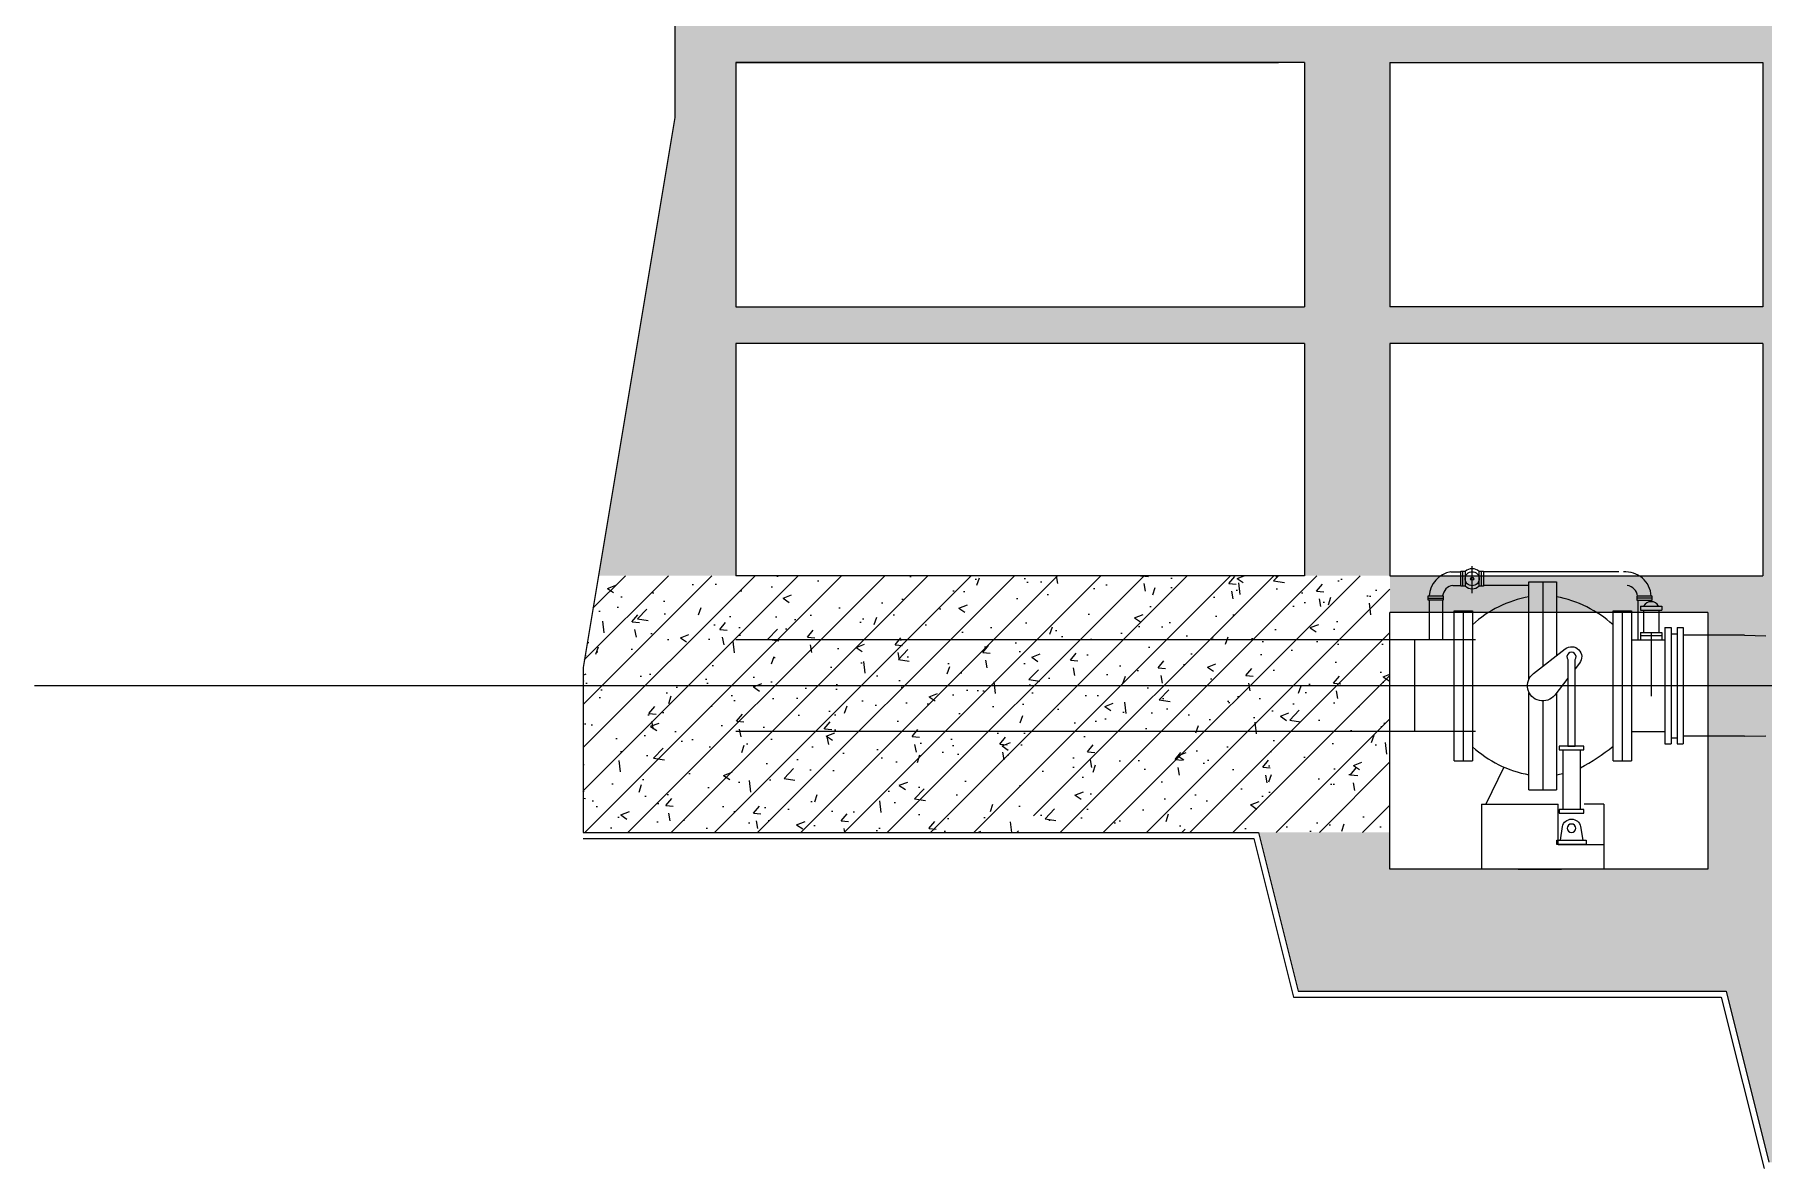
# Model space of a CAD drawing. Header units: inches. Extents: x 444671 to 463716, y 1783086 to 1794968.
# Drawn here: x 458193.1 to 458221.38, y 1783097.45 to 1783116.01 of the extents above; entities that cross this region are included whole.
import ezdxf

# ---------------------------------------------------------------- set-up
doc = ezdxf.new("R2010")
doc.units = ezdxf.units.IN
doc.header["$MEASUREMENT"] = 0
doc.linetypes.add('ACAD_ISO10W100', pattern=[18, 12, -3, 0, -3])
for name, color, linetype in [('Bao Be Tong', 4, 'Continuous'), ('Cao do', 3, 'Continuous'), ('CONGTRINH', 2, 'Continuous'), ('Nha dien', 4, 'Continuous'), ('Thiet Bi', 8, 'Continuous'), ('Tim CT', 1, 'Continuous'), ('Trang tri', 8, 'Continuous'), ('VATLIEU', 8, 'Continuous')]:
    doc.layers.add(name, color=color, linetype=linetype)
doc.linetypes.add('VIEN_DA', pattern='A,0.5,-0.1,["Y",Standard,S=0.1,R=0,X=-0.1,Y=-0.1],0', length=0.6)

# ---------------------------------------------------------------- blocks, each defined once
blk = doc.blocks.new('nm')
at = {"layer": 'VATLIEU'}
h = blk.add_hatch(dxfattribs=at)
h.set_pattern_fill('BETONGCT', color=8, scale=200, style=0)
h.set_pattern_definition([(49.99999671561357, (-946.5951823234791, -87.14481964590959), (1.434520433337568, -0.1255042613157032), [0.1499999968773207, -1.649999965650527]), (355.0000005791259, (-946.5951823234791, -87.14481964590959), (-0.2775026804066695, 1.504384163721064), [0.1200000055935776, -1.320000061529353]), (100.4514011898925, (-946.4756389578106, -87.1552783253137), (1.157018818383486, 1.378878989092497), [0.1274803717026779, -1.402284132729454]), (46.18419666779555, (-946.5951823234791, -86.74481967347674), (2.134482198633748, -0.3310380058436002), [0.2249999970489862, -2.474999967538849]), (96.63560076559666, (-946.41730882501, -86.77240628562868), (1.869325499885599, 1.948235607532625), [0.191220563118732, -2.103425858306075]), (351.1842010101728, (-946.5951823234791, -86.74481967347674), (1.869323979055375, 1.94823706758229), [0.1800000080573534, -1.980000088630887]), (20.99999776841383, (-946.3951823139796, -86.84481966658495), (1.193814160940051, -0.8052377258354045), [0.150000004881977, -1.650000053701747]), (326.0000030922076, (-946.3951823139796, -86.84481966658495), (0.4866306869568797, 1.450299990142112), [0.1200000013313718, -1.32000001464509]), (71.4513979883991, (-946.2956978432485, -86.91192287392914), (1.680445336979847, 0.6450609489636747), [0.1274803727161, -1.402284143877098]), (37.4999967785859, (-946.5951823234791, -87.14481964590959), (0.02431971178970561, 0.665787661777952), [0, -1.304000005678976, 0, -1.340000005835758, 0, -1.325000005770432]), (7.499999136824724, (-946.5951823234791, -87.14481964590959), (0.5261390998745623, 0.7888233694006899), [0, -0.7640000347727521, 0, -1.27400005798493, 0, -0.5050000229846071]), (327.5000030225847, (-947.041182344663, -87.14481964590959), (1.067644923055229, -0.04510974035989215), [0, -0.5000000069447061, 0, -1.560000021667483, 0, -2.070000028751083]), (317.5000033223624, (-947.2411823541624, -87.14481964590959), (1.166372394084486, 0.2002099508665909), [0, -0.6499999963359006, 0, -1.035999994159989, 0, -1.469999991713498]), (44.99999666494666, (-946.5951823234791, -87.14481964590959), (-0.7071068147723173, 0.7071067324542539), []), (44.99999666494666, (-946.5951823234791, -86.4377129136119), (-0.7071068147723173, 0.7071067324542539), [])])
h.paths.add_polyline_path([(-21.89987192430999, 5.600130625534803), (-12.59985758288531, 5.600130625534803), (-12.59985758288531, 1.800130947493017), (-11.19985749770422, 1.800130887422711), (-11.19985749770422, 2.443999454611912), (-11.19985749770422, 5.600130625534803), (-5.100341250246856, 5.600130625534803), (-5.100341250246856, 1.800130887422711), (-11.19985749770422, 1.800130887422711), (-11.19985749770422, 1.200130928773433), (-6.000000284984708, 1.200130928773433), (-6.000000284984708, -2.999868781771511), (-11.19985749770422, -2.999868781771511), (-11.19985749770422, -2.401212984696031), (-13.34952228766633, -2.401210071519017), (-12.69985756895039, -4.99986864393577), (-5.700000270735472, -4.99986864393577), (-5.000000237487257, -7.799868450965732), (10.200000484474, -7.799868450965732), (10.95000052009709, -6.299868554342538), (5.000000237487257, -6.299868554342538), (2.500000118743628, -5.799868588801473), (-3.400000161491334, -5.799868588801473), (-3.400000161491334, 0.8501309528946877), (-3.100241857930087, 1.515150847611949), (-3.100241857930087, 3.249999799299985), (-1.949999578413554, 3.749997931765392), (-1.949999578413554, 4.245658257044852), (-4.500341221748386, 4.249999730149284), (-4.500341221748386, 10.80013026716188), (-22.89985805284232, 10.80013026716188), (-22.89985805284232, 9.300130370538682), (-24.14985801972216, 1.800131442490965), (-21.89987192430999, 1.800131346099079)])
h.paths.add_polyline_path([(-21.89987192430999, 6.20013058418408), (-21.89987192430999, 10.2001303085126), (-12.59985756420065, 10.2001303085126), (-12.59985756420065, 6.20013058418408)], flags=16)
h.paths.add_polyline_path([(-11.19985749770422, 6.20013058418408), (-11.19985749770422, 10.2001303085126), (-5.100341250246856, 10.2001303085126), (-5.100341250246856, 6.20013058418408)], flags=16)
edge = h.paths.add_edge_path(flags=16)
edge.add_ellipse((-4.335814159421716, 0), major_axis=(0.2095667144785919, 0.209566714478592), ratio=0.9999999999219895, start_angle=134.9999999977652, end_angle=314.99999999776514, ccw=False)
edge.add_ellipse((-4.335814159421716, 0), major_axis=(-0.2095667145865048, 0.2095667145865048), ratio=0.9999999996777259, start_angle=-134.9999999907675, end_angle=45.00000000923251, ccw=False)
h.paths.add_polyline_path([(8.450000401353464, -2.549868812784553), (8.450000401353464, -1.549868881702423), (7.900000375229865, -1.049868916161358), (7.900000375229865, 6.20013058418408), (7.700000365730375, 6.20013058418408), (7.700000365730375, 10.80013026716188), (4.500241924426518, 10.80013026716188), (4.500241924426518, 5.849999596830457), (4.500241924426518, 4.249999730149284), (1.950241289101541, 4.245658257044852), (1.950241289101541, 3.749997926410288), (3.100241857930087, 3.249999799299985), (3.100241857930087, 1.549492318648845), (3.400241872179322, 0.8501309528946877), (3.400241872179322, -2.549868812784553)])
edge = h.paths.add_edge_path(flags=16)
edge.add_ellipse((4.687069990090095, 0), major_axis=(-0.4268951592472356, 0.4268951592472355), ratio=0.9999999996973093, start_angle=-134.99999999132848, end_angle=45.00000000867152, ccw=False)
edge.add_ellipse((4.687069990090095, 0), major_axis=(-0.4268951590957084, 0.4268951590957082), ratio=0.9999999999251393, start_angle=45.00000000214459, end_angle=225.0000000021446, ccw=False)
h.paths.add_polyline_path([(5.100000242237002, 1.800130887422711), (5.100000242237002, 5.600130625534803), (6.300000299233943, 5.600130625534803), (6.300000299233943, 1.800130887422711)], flags=16)
h.paths.add_polyline_path([(5.100241952924989, 6.20013058418408), (6.300000299233943, 6.20013058418408), (6.300000299233943, 10.2001303085126), (5.100241952924989, 10.2001303085126)], flags=17)
h = blk.add_hatch(dxfattribs=at)
h.set_pattern_fill('BETONGCT', color=8, scale=200, style=0)
h.set_pattern_definition([(49.99999671561357, (-946.5951823234791, -33.03764404938556), (1.434520433337568, -0.1255042613157032), [0.1499999968773207, -1.649999965650527]), (355.0000005791259, (-946.5951823234791, -33.03764404938556), (-0.2775026804066695, 1.504384163721064), [0.1200000055935776, -1.320000061529353]), (100.4514011898926, (-946.4756389578106, -33.04810272855684), (1.157018818383486, 1.378878989092497), [0.1274803717026779, -1.402284132729454]), (46.18419666779555, (-946.5951823234791, -32.63764407695271), (2.134482198633748, -0.3310380058436002), [0.2249999970489862, -2.474999967538849]), (96.63560076559666, (-946.41730882501, -32.66523068910465), (1.869325499885599, 1.948235607532625), [0.191220563118732, -2.103425858306075]), (351.1842010101728, (-946.5951823234791, -32.63764407695271), (1.869323979055375, 1.94823706758229), [0.1800000080573534, -1.980000088630887]), (20.99999776841383, (-946.3951823139796, -32.73764407006092), (1.193814160940051, -0.8052377258354045), [0.150000004881977, -1.650000053701747]), (326.0000030922076, (-946.3951823139796, -32.73764407006092), (0.4866306869568797, 1.450299990142112), [0.1200000013313718, -1.32000001464509]), (71.4513979883991, (-946.2956978432485, -32.80474727740511), (1.680445336979847, 0.6450609489636747), [0.1274803727161, -1.402284143877098]), (37.4999967785859, (-946.5951823234791, -33.03764404938556), (0.02431971178970561, 0.665787661777952), [0, -1.304000005678976, 0, -1.340000005835758, 0, -1.325000005770432]), (7.499999136824724, (-946.5951823234791, -33.03764404938556), (0.5261390998745623, 0.7888233694006899), [0, -0.7640000347727521, 0, -1.27400005798493, 0, -0.5050000229846071]), (327.5000030225847, (-947.041182344663, -33.03764404938556), (1.067644923055229, -0.04510974035989215), [0, -0.5000000069447061, 0, -1.560000021667483, 0, -2.070000028751083]), (317.5000033223624, (-947.2411823541624, -33.03764404938556), (1.166372394084486, 0.2002099508665909), [0, -0.6499999963359006, 0, -1.035999994159989, 0, -1.469999991713498]), (44.99999666494666, (-946.5951823234791, -33.03764404938556), (-0.7071068147723173, 0.7071067324542539), []), (44.99999666494666, (-946.5951823234791, -32.33053731685504), (-0.7071068147723173, 0.7071067324542539), [])])
h.paths.add_polyline_path([(-24.14985801972216, 1.800131442490965), (-24.39987452875357, 0.300032562809065), (-24.39987493533408, 0), (-11.19985749770422, 0), (-11.19985749770422, 1.800130887422711)])
h.paths.add_polyline_path([(-17.50031930638943, -2.127504873555154), (-16.99941025947919, -2.127504873555154), (-17.24985415395349, -2.401204786030576), (-11.19985749770422, -2.401212984696031), (-11.19985749770422, 0), (-24.39987493533408, 0), (-24.39987818925874, -2.401195097016171), (-17.24987541197333, -2.401204786030576)])
h.paths.add_polyline_path([(-12.52052240865305, 0.8803492318838835), (-12.52052240865305, 2.11991258431226), (-11.91206398961367, 2.11991258431226), (-11.91206398961367, 0.8803492318838835)], flags=9)
h.paths.add_polyline_path([(-12.49478383082896, -1.527699715457857), (-12.49478383082896, -0.2720381375402212), (-11.88632541173138, -0.2720381375402212), (-11.88632541173138, -1.527699715457857)], flags=24)
h.paths.add_polyline_path([(-17.10221181192901, -1.929114590631798), (-15.23221172310878, -1.929114590631798), (-15.23221172310878, -1.299114634050056), (-17.10221181192901, -1.299114634050056)], flags=24)
at = {"layer": 'Bao Be Tong'}
for p, q in [((-22.89985805284232, 10.80013026716188), (-22.89985805284232, 9.300130370538682)), ((-21.89985800534487, 10.2001303085126), (-21.89986463345122, 6.20013058418408)), ((-12.59985756420065, 10.2001303085126), (-21.89985800586874, 10.2001303085126)), ((-12.59985756420065, 10.2001303085126), (-12.59985756420065, 6.20013058418408)), ((-11.19985749770422, 10.2001303085126), (-5.100341250246856, 10.2001303085126)), ((-11.19985749770422, 10.2001303085126), (-11.19985749770422, 6.20013058418408)), ((-5.100341250246856, 10.2001303085126), (-5.100341250246856, 6.20013058418408)), ((-22.89985805284232, 9.300130370538682), (-24.39987452875357, 0.300032562809065)), ((-21.89988805179019, 6.20013058418408), (-12.59985756420065, 6.20013058418408)), ((-5.100341250246856, 6.20013058418408), (-11.19985749770422, 6.20013058418408)), ((-21.89986562763806, 5.600130915641785), (-21.89987192430999, 1.800136480014771)), ((-12.59985756420065, 5.600130625534803), (-21.89986562763806, 5.600130915641785)), ((-12.59985756420065, 5.600130625534803), (-12.59985756420065, 1.800130887422711)), ((-5.100341250246856, 5.600130625534803), (-11.19985749770422, 5.600130625534803)), ((-11.19985749770422, 5.600130625534803), (-11.19985749770422, 1.800130887422711)), ((-5.100341250246856, 5.600130625534803), (-5.100341250246856, 1.800130887422711)), ((-12.59985756420065, 1.800130887422711), (-21.89987192430999, 1.800136480014771)), ((-11.19985749770422, 1.800130887422711), (-5.100341250246856, 1.800130887422711)), ((-11.19985749770422, -2.999868781771511), (-11.19985749770422, 1.200130928773433)), ((-6.000000284984708, 1.200130928773433), (-11.19985749770422, 1.200130928773433)), ((-6.000000284984708, 1.200130928773433), (-6.000000284984708, -2.999868781771511)), ((-24.39987452875357, 0.300032562809065), (-24.39987818931695, -2.40121469902806)), ((-24.39987818931695, -2.40121469902806), (-13.34952155937208, -2.401212984696031)), ((-13.34952155937208, -2.401212984696031), (-12.69985756895039, -4.99986864393577)), ((-6.000000284984708, -2.999868781771511), (-11.19985749770422, -2.999868781771511)), ((-12.69985756895039, -4.99986864393577), (-5.700000270735472, -4.99986864393577)), ((-5.700000270735472, -4.99986864393577), (-5.000000237487257, -7.799868450965732))]:
    blk.add_line(p, q, dxfattribs=at)
at = {"layer": 'Bao Be Tong', "color": 7}
for p, q in [((-9.701184654491954, -1.937313033267856), (-8.446639622095972, -1.937313033267856)), ((-9.701184654491954, -1.937313033267856), (-9.701184654491954, -2.999999793246388)), ((-8.446639622095972, -2.600110389990732), (-8.446639622095972, -1.937313033267856)), ((-7.701184559497051, -1.937313033267856), (-8.024239601974841, -1.937313033267856)), ((-7.701184559497051, -1.937313033267856), (-7.7009620203753, -2.999999793246388)), ((-8.446639622095972, -2.600110389990732), (-7.701045794645324, -2.599954253993928))]:
    blk.add_line(p, q, dxfattribs=at)
at = {"layer": 'Cao do'}
blk.add_line((-9.099340504326392, -2.999868781771511), (-8.390977245697286, -2.999868781771511), dxfattribs=at)
at = {"layer": 'Nha dien'}
blk.add_line((-21.89985800534487, 10.2001303085126), (-13.02481466089375, 10.2001303085126), dxfattribs=at)
at = {"layer": 'Thiet Bi', "color": 8}
for p, q in [((-10.20056161243701, 1.86109308549203), (-10.04020042129559, 1.86109308549203)), ((-10.04020042129559, 1.875399277312681), (-9.968618184851948, 1.875399277312681)), ((-10.04020042129559, 1.628618075978011), (-10.04020042129559, 1.875399277312681)), ((-10.00440930307377, 1.628618075978011), (-10.00440930307377, 1.875399277312681)), ((-9.968618184851948, 1.875399277312681), (-9.968618184851948, 1.628618075978011)), ((-9.854086520383134, 1.512587634148076), (-9.854086520383134, 1.956078442977741)), ((-9.73955485591432, 1.628618075978011), (-9.73955485591432, 1.875399277312681)), ((-9.73955485591432, 1.875399277312681), (-9.667972619470675, 1.875399277312681)), ((-9.703763737692498, 1.628618075978011), (-9.703763737692498, 1.875399277312681)), ((-9.667972619470675, 1.875399277312681), (-9.667972619470675, 1.628618075978011)), ((-7.452072994492482, 1.86109308549203), (-9.667972619470675, 1.86109308549203)), ((-8.925000423914753, 1.700826607877389), (-8.475000402599107, 1.700826607877389)), ((-8.925000423914753, 0.1089724660851061), (-8.925000423914753, 1.700826607877389)), ((-8.700000413227826, 1.700826607877389), (-8.700000413227826, 0.3164760621730238)), ((-8.475000402599107, 1.700826607877389), (-8.475000402599107, 0.4911250134464353)), ((-10.57347996195313, 1.40089148003608), (-10.57347996195313, 1.468845723196864)), ((-10.57347996195313, 1.468845723196864), (-10.32652103074361, 1.468845723196864)), ((-10.57347996195313, 1.434868601616472), (-10.32652103074361, 1.434868601616472)), ((-10.32652103074361, 1.468845723196864), (-10.32652103074361, 1.40089148003608)), ((-10.16897901747143, 1.641598007641733), (-10.04020042129559, 1.641598007641733)), ((-9.968618184851948, 1.628618075978011), (-10.04020042129559, 1.628618075978011)), ((-9.667972619470675, 1.628618075978011), (-9.73955485591432, 1.628618075978011)), ((-8.925000423914753, 1.639347706921399), (-9.667972619470675, 1.639347706921399)), ((-6.911936073214747, 1.46659542247653), (-7.158895004424267, 1.46659542247653)), ((-7.158895004424267, 1.46659542247653), (-7.158895004424267, 1.398641179315746)), ((-6.911936073214747, 1.432618300896138), (-7.158895004424267, 1.432618300896138)), ((-6.911936073214747, 1.398641179315746), (-6.911936073214747, 1.46659542247653)), ((-10.32652103074361, 1.40089148003608), (-10.57347996195313, 1.40089148003608)), ((-10.55916351464111, 1.40089148003608), (-10.55916351464111, 0.7493937404360622)), ((-10.34083747805562, 1.40089148003608), (-10.34083747805562, 0.7493937404360622)), ((-10.15000048209913, 1.225826640613377), (-9.850000467849895, 1.225826640613377)), ((-10.15000048209913, -1.227039056364447), (-10.15000048209913, 1.225826640613377)), ((-10.00000047497451, 1.225826640613377), (-10.00000047497451, -1.227039056364447)), ((-9.850000467849895, 1.225826640613377), (-9.850000467849895, -1.227039056364447)), ((-7.550000358663965, 1.225826640613377), (-7.250000344356522, 1.225826640613377)), ((-7.550000358663965, -1.227039056364447), (-7.550000358663965, 1.225826640613377)), ((-7.40000035148114, 1.225826640613377), (-7.40000035148114, -1.227039056364447)), ((-7.250000344356522, 1.225826640613377), (-7.250000344356522, -1.227039056364447)), ((-7.158895004424267, 1.398641179315746), (-6.911936073214747, 1.398641179315746)), ((-7.144578557112254, 1.398641179315746), (-7.144578557112254, 0.7493937404360622)), ((-7.100000337231904, 1.303769947495311), (-7.100000337231904, 1.233769952319562)), ((-7.100000337231904, 1.303769947495311), (-6.750000320607796, 1.303769947495311)), ((-7.100000337231904, 1.233769952319562), (-6.750000320607796, 1.233769952319562)), ((-7.050000334857032, 1.233769952319562), (-7.050000334857032, 0.8693937321659178)), ((-6.926252520526759, 1.398641179315746), (-6.926252520526759, 1.374784514075145)), ((-6.800000322982669, 1.233769952319562), (-6.800000322982669, 0.8693937321659178)), ((-6.750000320607796, 1.303769947495311), (-6.750000320607796, 1.233769952319562)), ((-7.100000337231904, 0.8693937321659178), (-6.750000320607796, 0.8693937321659178)), ((-7.100000337231904, 0.8693937321659178), (-7.100000337231904, 0.7493937404360622)), ((-6.92500032891985, 0.8516748449765146), (-6.92500032891985, -0.1714859118219465)), ((-6.750000320607796, 0.8693937321659178), (-6.750000320607796, 0.7493937404360622)), ((-6.700000318232924, 0.9508266595657915), (-6.600000313483179, 0.9508266595657915)), ((-6.700000318232924, 0.9508266595657915), (-6.700000318232924, -0.9520390753168613)), ((-6.600000313483179, 0.9508266595657915), (-6.600000313483179, -0.9520390753168613)), ((-6.600000313483179, 0.8508266664575785), (-6.500000308733433, 0.8508266664575785)), ((-6.500000308733433, 0.9508266595657915), (-6.400000303983688, 0.9508266595657915)), ((-6.500000308733433, 0.9508266595657915), (-6.500000308733433, -0.9520390753168613)), ((-6.400000303983688, 0.9508266595657915), (-6.400000303983688, -0.9520390753168613)), ((-9.798816271708347, 0.7493937404360622), (-21.89987366559217, 0.7492848325055093)), ((-10.15000048209913, 0.7493937404360622), (-10.80000051297247, 0.7493937404360622)), ((-10.80000051297247, 0.7493937404360622), (-10.80000051297247, -0.7512123642954975)), ((-7.250000344356522, 0.7493937404360622), (-6.700000318232924, 0.7493937404360622)), ((-7.100000337231904, 0.8193937356118113), (-6.750000320607796, 0.8193937356118113)), ((-5.400000256486237, 0.824333114316687), (-6.400000303983688, 0.824333114316687)), ((-5.400000256486237, 0.824333114316687), (-5.050000239862129, 0.8166783363558352)), ((-8.288595872872975, 0.426404491532594), (-8.288595872872975, -0.9890334533993155)), ((-8.168595867231488, -0.9890334533993155), (-8.168595867231488, 0.426404491532594)), ((-8.925000423914753, -1.702039023628458), (-8.925000423914753, -0.1089724658522755)), ((-8.700000413227826, -0.2499999827705324), (-8.700000413227826, -1.702039023628458)), ((-8.475000402599107, -0.1178484945558012), (-8.475000402599107, -1.702039023628458)), ((-9.798816271708347, -0.7512134681455791), (-21.8998761519324, -0.7511960696429014)), ((-10.15000048209913, -0.750606156187132), (-10.80000051297247, -0.7512123642954975)), ((-7.250000344356522, -0.750606156187132), (-6.700000318232924, -0.750606156187132)), ((-5.400000256486237, -0.8256667719688267), (-6.400000303983688, -0.8256667719688267)), ((-5.400000256486237, -0.8256667719688267), (-5.050000239862129, -0.8179657189175487)), ((-8.028595860523637, -0.9890334533993155), (-8.428595879580826, -0.9890334533993155)), ((-8.428595879580826, -0.9890334533993155), (-8.428595879580826, -1.049033449264243)), ((-8.428595879580826, -1.049033449264243), (-8.37259587686276, -1.049033449264243)), ((-8.37259587686276, -1.049033449264243), (-8.028595860523637, -1.049033449264243)), ((-8.37259587686276, -1.049033449264243), (-8.37259587686276, -2.023606068454683)), ((-8.288595872872975, -0.9890334533993155), (-8.168595867231488, -0.9890334533993155)), ((-8.084595863241702, -2.023606068454683), (-8.084595863241702, -1.049033449264243)), ((-8.028595860523637, -1.049033449264243), (-8.028595860523637, -0.9890334533993155)), ((-6.700000318232924, -0.9520390753168613), (-6.600000313483179, -0.9520390753168613)), ((-6.600000313483179, -0.8520390822086483), (-6.500000308733433, -0.8520390822086483)), ((-6.500000308733433, -0.9520390753168613), (-6.400000303983688, -0.9520390753168613)), ((-10.15000048209913, -1.227039056364447), (-9.850000467849895, -1.227039056364447)), ((-9.337298695114441, -1.331255295546725), (-9.62974591209786, -1.937919241376221)), ((-7.550000358663965, -1.227039056364447), (-7.250000344356522, -1.227039056364447)), ((-8.925000423914753, -1.702039023628458), (-8.475000402599107, -1.702039023628458)), ((-8.084595863241702, -2.023606068454683), (-8.428595879580826, -2.023606068454683)), ((-8.428595879580826, -2.023606068454683), (-8.428595879580826, -2.083606064319611)), ((-8.428595879580826, -2.083606064319611), (-8.028595860523637, -2.083606064319611)), ((-8.028595860523637, -2.023606068454683), (-8.084595863241702, -2.023606068454683)), ((-8.028595860523637, -2.083606064319611), (-8.028595860523637, -2.023606068454683)), ((-8.420595879200846, -2.528606033651158), (-8.036595860961825, -2.528606033651158))]:
    blk.add_line(p, q, dxfattribs=at)
at = {"layer": 'Thiet Bi', "color": 8, "extrusion": (3.061516029970145e-16, 0, -1)}
for p, q in [((-8.85329352359986, 0.1974872634746134), (-8.330791276996024, 0.6030626639258116)), ((-8.096937679219991, 0.3692090935073793), (-8.168595867231488, 0.2768919670488685)), ((-8.288595872872975, 0.1222961558960378), (-8.50251312693581, -0.1532930925022811)), ((-8.468595881480724, -2.600606028689072), (-8.468595881480724, -2.528606033651158)), ((-8.468595881480724, -2.528606033651158), (-8.420595879200846, -2.528606033651158)), ((-8.411765462020412, -2.528606033651158), (-8.375977357209194, -2.305700864875689)), ((-8.081214382895268, -2.305700864875689), (-8.04542627808405, -2.528606033651158)), ((-8.036595860961825, -2.528606033651158), (-7.988595858623739, -2.528606033651158)), ((-7.988595858623739, -2.528606033651158), (-7.988595858623739, -2.600606028689072)), ((-7.988595858623739, -2.600606028689072), (-8.468595881480724, -2.600606028689072))]:
    blk.add_line(p, q, dxfattribs=at)
at = {"layer": 'Thiet Bi', "color": 8}
for centre, major_axis, ratio, start_param, end_param in [((-10.14076444780221, 1.445510283811018), (0.2968878455882013, 0.2968878455882012), 0.9999999997620256, 0.9283048087378701, 2.300587116377312), ((-9.854086520383134, 1.75022039632313), (0.08098611196245724, 0.08098611196245722), 0.9999999988119755, 5.497787143188126, 11.78097245036771), ((-9.854086520383134, 1.75022039632313), (0.1163337745566979, 0.1163337745566978), 0.9999999997535838, 0.01537329542319054, 1.55542303112529), ((-9.854086520383134, 1.75022039632313), (-0.01771572920122824, 0.01771572920122824), 0.9999999905554607, 3.926990821709511, 10.2101761288891), ((-7.344651587423868, 1.443259983090684), (0.2968878456282316, 0.2968878456282316), 0.9999999995291727, 5.55339451724496, 7.154046713680008), ((-10.14076444780221, 1.445510283811018), (0.1400829429628291, 0.1400829429628291), 0.9999999989878716, 0.9283048090512329, 2.238128406884044), ((-9.854086520383134, 1.75022039632313), (-0.1163337746786377, 0.1163337746786377), 0.9999999997535838, 1.586169623449702, 3.126219357181403), ((-8.590620018716436, -0.3799853958189487), (-1.319417679061945, 1.319417679061946), 0.9999999990518609, -0.6052226117689463, -0.04452639412863313), ((-8.831298496341333, -0.4221885788720101), (-1.351590317356413, 1.351590317356413), 0.99999999985075, -1.520054628617632, -0.9728981038758233), ((-7.344651587423868, 1.443259983090684), (0.1400829429654872, 0.1400829429654872), 0.999999998289276, 5.615853225766791, 6.925676825938623), ((-6.926252520526759, 1.233769952319562), (-0.0997123586708636, 0.09971235867086362), 0.9999999999999998, 4.446440580657733, 6.549133706906543), ((-8.228595870023128, 0.4714044884312898), (0.05303300802528357, 0.05303300802528356), 0.9999999993532481, 4.854286090312002, 9.282880850195316), ((-8.590620018716436, 0.378772980067879), (-1.31941767949662, 1.31941767949662), 0.9999999997960485, 1.615322720956517, 2.176018938047156), ((-9.544771809421945, 1.459143607178703), (-2.234724182070866, 2.234724182070866), 0.9999999988807122, 2.836472615281227, 3.039269954954331), ((-8.700000413227826, 0.04796085576526821), (1.075967459721319, 1.075967459721319), 0.9999999930467786, 4.075401061651116, 4.143851075356595)]:
    blk.add_ellipse(centre, major_axis=major_axis, ratio=ratio, start_param=start_param, end_param=end_param, dxfattribs=at)
at = {"layer": 'Thiet Bi', "color": 8, "extrusion": (3.061515739141748e-16, -2.465190328815662e-32, -1)}
blk.add_ellipse((-8.228595870023128, 0.4714044884312898), major_axis=(0.1178511289181182, 0.1178511289181183), ratio=0.9999999999665189, start_param=-1.445468552448624, end_param=1.44546843880504, dxfattribs=at)
at = {"layer": 'Thiet Bi', "color": 8, "extrusion": (3.061515739141748e-16, -4.930380657631324e-32, -1)}
blk.add_ellipse((-8.700000413227826, 0), major_axis=(-0.1767766934446514, 0.1767766934446514), ratio=0.9999999992890366, start_param=3.016264765875459, end_param=6.408513082465133, dxfattribs=at)
at = {"layer": 'Thiet Bi', "color": 8, "extrusion": (3.061515739141749e-16, -2.465190328815662e-32, -1)}
blk.add_ellipse((-8.228595870023128, -2.333606047090143), major_axis=(-0.1060660160911258, 0.1060660160911258), ratio=0.9999999989570459, start_param=5.684911821502419, end_param=8.452255118608695, dxfattribs=at)
at = {"layer": 'Thiet Bi', "color": 8, "extrusion": (3.061515739141748e-16, 4.930380657631324e-32, -1)}
blk.add_ellipse((-8.228595870023128, -2.333606047090143), major_axis=(0.04949747432162631, 0.04949747432162632), ratio=0.9999999931836293, start_param=3.926990820395427, end_param=10.21017612757501, dxfattribs=at)
at = {"layer": 'Tim CT', "color": 1, "linetype": 'ACAD_ISO10W100', "ltscale": 150}
blk.add_line((18.17479429999366, 0), (-33.37355439976091, 0), dxfattribs=at)
at = {"layer": 'Trang tri', "color": 8, "linetype": 'VIEN_DA', "ltscale": 2000}
for p, q in [((-24.39987817377551, -2.501214692136273), (-13.42759920068784, -2.501212989911437)), ((-13.42759920068784, -2.501212989911437), (-12.77793521329295, -5.099868637043983)), ((-12.77793521329295, -5.099868637043983), (-5.778077915078029, -5.099868637043983)), ((-5.778077915078029, -5.099868637043983), (-5.078077881829813, -7.899868444073945))]:
    blk.add_line(p, q, dxfattribs=at)

msp = doc.modelspace()

# ---------------------------------------------------------------- block references
at = {"layer": 'CONGTRINH'}
msp.add_blockref('nm', (458226.4703074374, 1783105.354758238), dxfattribs=at)

doc.saveas('drawing.dxf')
